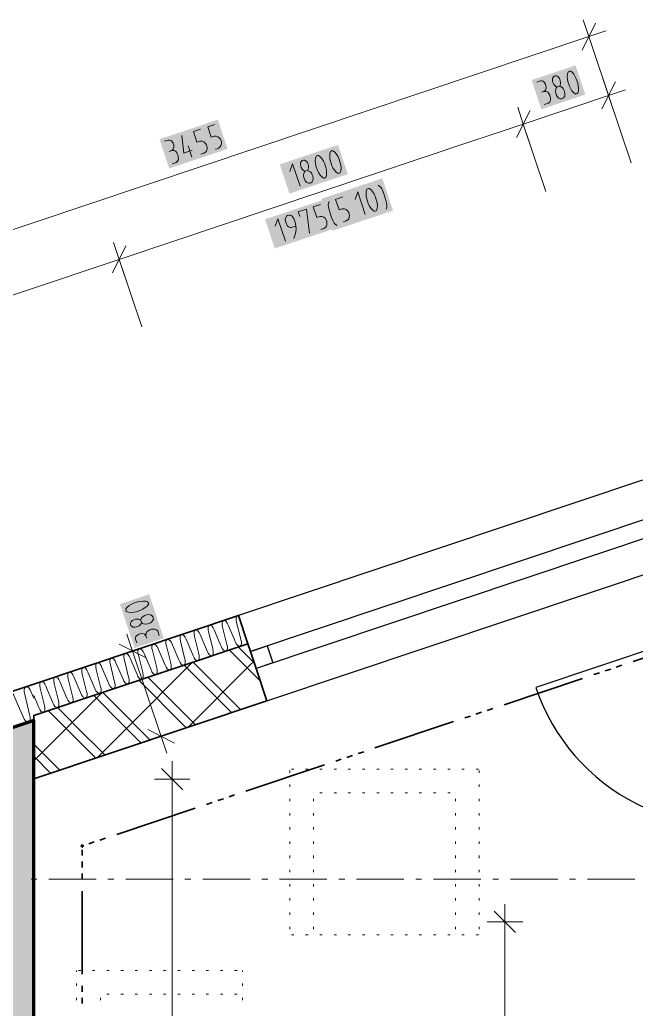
# Model space of a CAD drawing. Header units: millimetres. Extents: x 0 to 594, y 0 to 420.
# Drawn here: x 177.71 to 201.56, y 310.1 to 348.36 of the extents above; entities that cross this region are included whole.
import ezdxf

# ---------------------------------------------------------------- set-up
doc = ezdxf.new("R2010")
doc.units = ezdxf.units.MM
doc.header["$LTSCALE"] = 8
for name, color, linetype in [('PDF_Dvere', 7, 'Continuous'), ('PDF_Koty delkove', 7, 'Continuous'), ('PDF_Nabytek', 7, 'Continuous'), ('PDF_Okna', 7, 'Continuous'), ('PDF_Osy hlavni', 7, 'Continuous'), ('PDF_Pozarni useky', 7, 'Continuous'), ('PDF_Steny obvodove nosne', 7, 'Continuous'), ('PDF_Steny sendvic', 7, 'Continuous'), ('PDF_Zatepleni', 7, 'Continuous')]:
    doc.layers.add(name, color=color, linetype=linetype)

msp = doc.modelspace()

# ---------------------------------------------------------------- hatches: boundary and pattern name
at = {"layer": 'PDF_Steny obvodove nosne', "true_color": 0xc0c0c0, "transparency": 33554559}
msp.add_hatch(color=9, dxfattribs=at).paths.add_polyline_path([(176.414, 316.773), (176.414, 236.45), (178.246, 236.45), (178.246, 319), (178.246, 321.269), (176.414, 320.656)])

# ---------------------------------------------------------------- linework, layer by layer
at = {"layer": 'PDF_Dvere', "lineweight": 25}
msp.add_lwpolyline([(205.055, 325.01), (197.673, 322.539, 0.414214), (207.526, 317.628)], format="xyb", dxfattribs=at)
at = {"layer": 'PDF_Koty delkove', "lineweight": 18}
for points in [[(199.986, 348.232), (199.466, 347.188)], [(199.508, 348.361), (199.726, 347.71), (199.944, 347.059)], [(200.378, 347.928), (199.726, 347.71), (200.599, 345.104)], [(199.726, 347.71), (169.713, 337.664)], [(199.296, 345.905), (199.237, 346.078), (199.197, 346.161), (199.14, 346.254), (199.076, 346.33), (199.011, 346.372), (198.982, 346.378), (198.936, 346.363), (198.917, 346.341), (198.891, 346.268), (198.885, 346.169), (198.895, 346.06), (198.912, 345.97), (198.971, 345.796), (199.011, 345.713), (199.069, 345.619), (199.133, 345.544), (199.198, 345.501), (199.227, 345.495), (199.273, 345.51), (199.292, 345.533), (199.318, 345.606), (199.324, 345.705), (199.313, 345.814)], [(197.707, 345.951), (197.846, 345.998), (197.897, 346), (197.953, 345.986), (197.991, 345.95), (198.043, 345.872), (198.062, 345.814), (198.068, 345.719), (198.041, 345.645), (197.981, 345.593), (197.889, 345.562)], [(198.491, 345.764), (198.463, 345.771), (198.414, 345.803), (198.372, 345.853), (198.341, 345.907), (198.321, 345.965), (198.314, 346.026), (198.317, 346.092), (198.349, 346.151), (198.38, 346.177), (198.426, 346.192), (198.465, 346.19), (198.526, 346.162), (198.569, 346.112), (198.6, 346.058), (198.619, 346), (198.627, 345.938), (198.623, 345.873), (198.603, 345.818), (198.585, 345.795)], [(199.313, 345.814), (199.296, 345.905)], [(200.748, 345.956), (200.228, 344.912)], [(200.27, 346.085), (200.488, 345.434), (200.706, 344.782)], [(197.997, 345.083), (198.16, 345.137), (198.207, 345.186), (198.239, 345.245), (198.238, 345.325), (198.231, 345.387), (198.211, 345.445), (198.175, 345.513), (198.133, 345.563), (198.072, 345.591), (197.981, 345.593)], [(198.787, 345.573), (198.768, 345.632), (198.732, 345.7), (198.674, 345.76), (198.613, 345.788), (198.585, 345.795), (198.491, 345.764), (198.473, 345.742), (198.441, 345.683), (198.431, 345.599), (198.443, 345.523), (198.462, 345.465), (198.498, 345.396)], [(198.498, 345.396), (198.558, 345.335), (198.619, 345.307), (198.67, 345.308), (198.716, 345.324), (198.758, 345.354), (198.79, 345.413), (198.8, 345.497), (198.787, 345.573)], [(201.14, 345.652), (200.488, 345.434), (201.361, 342.828)], [(200.488, 345.434), (197.188, 344.329), (195.794, 343.862), (195.234, 343.675), (181.555, 339.096), (170.475, 335.387)], [(197.448, 344.851), (196.928, 343.807)], [(196.97, 344.98), (197.188, 344.329), (197.406, 343.678)], [(184.702, 344.129), (184.423, 344.036), (184.559, 343.632), (184.675, 343.67), (184.766, 343.668), (184.827, 343.64), (184.897, 343.583), (184.928, 343.53), (184.947, 343.472), (184.955, 343.41), (184.951, 343.345), (184.931, 343.29), (184.895, 343.245), (184.83, 343.207), (184.714, 343.168)], [(197.188, 344.329), (198.06, 341.724)], [(183.31, 343.664), (183.449, 343.71), (183.5, 343.712), (183.556, 343.698), (183.594, 343.662), (183.646, 343.584), (183.665, 343.526), (183.672, 343.431), (183.644, 343.357), (183.584, 343.305), (183.492, 343.274)], [(184.381, 343.314), (184.056, 343.205), (183.983, 343.889)], [(183.601, 342.795), (183.763, 342.849), (183.811, 342.898), (183.843, 342.957), (183.841, 343.037), (183.834, 343.099), (183.814, 343.157), (183.778, 343.225), (183.736, 343.275), (183.675, 343.303), (183.584, 343.305)], [(184.366, 343.051), (184.221, 343.486)], [(188.746, 342.502), (188.718, 342.509), (188.669, 342.541), (188.627, 342.591), (188.596, 342.645), (188.576, 342.703), (188.569, 342.764), (188.572, 342.83), (188.604, 342.889), (188.634, 342.915), (188.68, 342.93), (188.72, 342.928), (188.781, 342.9), (188.823, 342.85), (188.854, 342.796), (188.874, 342.738), (188.882, 342.676), (188.878, 342.611), (188.857, 342.556), (188.84, 342.533)], [(189.172, 343.079), (189.146, 343.006), (189.14, 342.907), (189.15, 342.798), (189.167, 342.708), (189.225, 342.534), (189.266, 342.451), (189.324, 342.357), (189.388, 342.282), (189.453, 342.239), (189.482, 342.233), (189.528, 342.248), (189.547, 342.271), (189.573, 342.344), (189.579, 342.443), (189.568, 342.552), (189.55, 342.643)], [(189.55, 342.643), (189.492, 342.817), (189.452, 342.899), (189.395, 342.992), (189.331, 343.068), (189.265, 343.11), (189.237, 343.116), (189.191, 343.101), (189.172, 343.079)], [(188.554, 341.922), (188.263, 342.79), (188.155, 342.497)], [(191.074, 340.834), (190.784, 341.702), (190.676, 341.41)], [(191.571, 341.966), (191.604, 341.945), (191.658, 341.899), (191.71, 341.82), (191.761, 341.708), (191.857, 341.419), (191.894, 341.27), (191.912, 341.179), (191.908, 341.113), (191.881, 341.04)], [(189.982, 340.405), (189.916, 340.446), (189.874, 340.497), (189.833, 340.58), (189.773, 340.721), (189.676, 341.01), (189.649, 341.13), (189.643, 341.224), (189.659, 341.294), (189.672, 341.33)], [(190.205, 341.509), (189.927, 341.416), (190.062, 341.011), (190.178, 341.05), (190.269, 341.047), (190.33, 341.019), (190.4, 340.963), (190.431, 340.909), (190.45, 340.851), (190.458, 340.789), (190.454, 340.724), (190.434, 340.669)], [(188.54, 340.759), (188.482, 340.932), (188.806, 341.041), (188.912, 340.11)], [(189.339, 341.219), (189.061, 341.126), (189.197, 340.721), (189.313, 340.76), (189.403, 340.758), (189.464, 340.73), (189.534, 340.673), (189.565, 340.62), (189.585, 340.561), (189.592, 340.499), (189.589, 340.434), (189.568, 340.379), (189.532, 340.334), (189.468, 340.296), (189.352, 340.257)], [(187.985, 339.8), (187.695, 340.668), (187.587, 340.376)], [(188.163, 340.81), (188.111, 340.808), (188.066, 340.793), (188.024, 340.763), (187.999, 340.722), (187.985, 340.686), (187.976, 340.634), (187.984, 340.573), (188.023, 340.457), (188.054, 340.403), (188.097, 340.353), (188.169, 340.329), (188.221, 340.33), (188.382, 340.384)], [(188.31, 339.909), (188.377, 340.092), (188.398, 340.261), (188.376, 340.478), (188.308, 340.682), (188.277, 340.735), (188.24, 340.771), (188.207, 340.792), (188.163, 340.81)], [(190.434, 340.669), (190.398, 340.624), (190.334, 340.586), (190.218, 340.547)], [(181.815, 339.618), (181.295, 338.575)], [(181.337, 339.748), (181.555, 339.096), (181.773, 338.445)], [(181.555, 339.096), (182.427, 336.491)], [(182.418, 325.051), (182.411, 325.023), (182.379, 324.973), (182.33, 324.931), (182.275, 324.9), (182.217, 324.88), (182.156, 324.873), (182.09, 324.876), (182.031, 324.909), (182.006, 324.939), (181.99, 324.985), (181.992, 325.024), (182.02, 325.085), (182.071, 325.128), (182.124, 325.159), (182.182, 325.178), (182.244, 325.186), (182.309, 325.182), (182.365, 325.162), (182.387, 325.144)], [(181.854, 324.602), (182.072, 323.951), (184.678, 324.823)], [(182.231, 324.266), (182.184, 324.405), (182.183, 324.456), (182.197, 324.512), (182.232, 324.55), (182.31, 324.602), (182.369, 324.621), (182.463, 324.628), (182.537, 324.6), (182.589, 324.54), (182.62, 324.448)], [(183.099, 324.556), (183.045, 324.719), (182.996, 324.766), (182.937, 324.799), (182.857, 324.797), (182.795, 324.79), (182.737, 324.77), (182.669, 324.734), (182.619, 324.692), (182.591, 324.631), (182.589, 324.54)], [(182.724, 324.169), (182.072, 323.951), (181.421, 323.733)], [(182.594, 323.691), (181.551, 324.211)], [(183.177, 320.65), (182.072, 323.951)], [(183.395, 319.999), (183.177, 320.65), (185.782, 321.523)], [(183.828, 320.868), (183.177, 320.65), (182.526, 320.432)], [(183.699, 320.39), (182.655, 320.91)], [(183.6, 319), (183.6, 319.687)], [(184.012, 318.588), (183.188, 319.412)], [(184.287, 319), (183.6, 319), (182.913, 319)], [(183.6, 257.744), (183.6, 259.072), (183.6, 319)], [(196.478, 313.476), (196.478, 314.162)], [(196.89, 313.063), (196.065, 313.888)], [(197.164, 313.476), (196.478, 313.476), (195.791, 313.476)], [(196.478, 190.656), (196.478, 207.784), (196.478, 216.165), (196.478, 217.812), (196.478, 220.285), (196.478, 222.575), (196.478, 236.313), (196.478, 238.786), (196.478, 257.744), (196.478, 259.072), (196.478, 313.476)]]:
    msp.add_lwpolyline(points, dxfattribs=at)
msp.add_lwpolyline([(185.258, 344.316), (184.98, 344.223), (185.115, 343.818), (185.232, 343.857, -1.033997), (185.271, 343.354)], format="xyb", dxfattribs=at)
for points in [[(190.107, 342.829), (190.049, 343.003), (190.008, 343.085), (189.951, 343.179), (189.888, 343.254), (189.822, 343.297), (189.794, 343.303), (189.748, 343.287), (189.729, 343.266), (189.702, 343.192), (189.697, 343.094), (189.707, 342.984), (189.724, 342.894), (189.782, 342.72), (189.823, 342.638), (189.881, 342.544), (189.945, 342.469), (190.01, 342.426), (190.039, 342.419), (190.085, 342.434), (190.103, 342.457), (190.13, 342.531), (190.135, 342.629), (190.124, 342.738)], [(189.042, 342.311), (189.023, 342.37), (188.987, 342.438), (188.929, 342.498), (188.867, 342.526), (188.84, 342.533), (188.746, 342.502), (188.728, 342.48), (188.696, 342.421), (188.685, 342.337), (188.698, 342.261), (188.717, 342.203), (188.753, 342.135), (188.812, 342.073), (188.874, 342.045), (188.925, 342.046), (188.971, 342.062), (189.013, 342.092), (189.045, 342.151), (189.055, 342.235)], [(191.514, 341.368), (191.455, 341.542), (191.415, 341.624), (191.358, 341.718), (191.294, 341.793), (191.229, 341.836), (191.2, 341.842), (191.155, 341.827), (191.136, 341.805), (191.109, 341.731), (191.104, 341.633), (191.114, 341.523), (191.131, 341.433), (191.189, 341.26), (191.23, 341.177), (191.288, 341.083), (191.351, 341.008), (191.417, 340.965), (191.445, 340.958), (191.491, 340.973), (191.51, 340.996), (191.536, 341.07), (191.542, 341.168), (191.531, 341.277)], [(182.277, 325.855), (182.104, 325.797), (182.022, 325.756), (181.928, 325.699), (181.853, 325.635), (181.81, 325.57), (181.804, 325.541), (181.819, 325.495), (181.841, 325.476), (181.915, 325.45), (182.013, 325.444), (182.123, 325.455), (182.213, 325.472), (182.386, 325.53), (182.469, 325.571), (182.563, 325.628), (182.638, 325.692), (182.681, 325.758), (182.688, 325.786), (182.672, 325.832), (182.65, 325.851), (182.576, 325.877), (182.478, 325.883), (182.368, 325.872)], [(182.609, 325.346), (182.551, 325.327), (182.483, 325.291), (182.422, 325.233), (182.394, 325.172), (182.387, 325.144), (182.418, 325.051), (182.441, 325.032), (182.5, 325), (182.583, 324.99), (182.659, 325.002), (182.718, 325.021), (182.786, 325.057), (182.847, 325.117), (182.875, 325.178), (182.874, 325.229), (182.859, 325.275), (182.828, 325.317), (182.769, 325.349), (182.685, 325.359)]]:
    msp.add_lwpolyline(points, close=True, dxfattribs=at)
at = {"layer": 'PDF_Koty delkove', "color": 7, "lineweight": 18, "true_color": 0xffffff, "transparency": 33554559}
for points in [[(197.887, 344.901), (199.586, 345.47), (197.509, 346.03), (199.208, 346.599)], [(183.49, 342.613), (185.746, 343.368), (183.112, 343.742), (185.368, 344.497)], [(188.142, 341.639), (190.397, 342.394), (187.764, 342.768), (190.019, 343.523)], [(189.802, 340.199), (192.147, 340.984), (189.386, 341.444), (191.731, 342.229)], [(187.574, 339.517), (189.826, 340.271), (187.196, 340.647), (189.449, 341.4)], [(183.281, 324.446), (182.712, 326.145), (182.152, 324.068), (181.583, 325.767)]]:
    msp.add_solid(points, dxfattribs=at)
at = {"layer": 'PDF_Nabytek', "lineweight": 13}
for points in [[(188.151, 319.383), (188.151, 319.383)], [(188.151, 319.383), (188.151, 319.383)], [(188.151, 319.243), (188.151, 319.335)], [(188.309, 319.383), (188.218, 319.383)], [(188.859, 319.383), (188.767, 319.383)], [(189.408, 319.383), (189.317, 319.383)], [(189.958, 319.383), (189.866, 319.383)], [(190.507, 319.383), (190.416, 319.383)], [(191.057, 319.383), (190.965, 319.383)], [(191.606, 319.383), (191.515, 319.383)], [(192.156, 319.383), (192.064, 319.383)], [(192.705, 319.383), (192.614, 319.383)], [(193.255, 319.383), (193.163, 319.383)], [(193.804, 319.383), (193.713, 319.383)], [(194.354, 319.383), (194.262, 319.383)], [(194.904, 319.383), (194.812, 319.383)], [(195.453, 319.383), (195.361, 319.383)], [(195.478, 319.383), (195.478, 319.383)], [(195.478, 319.383), (195.478, 319.383)], [(195.478, 319.243), (195.478, 319.335)], [(188.151, 318.694), (188.151, 318.785)], [(195.478, 318.694), (195.478, 318.785)], [(189.067, 318.467), (189.067, 318.467)], [(189.067, 318.467), (189.067, 318.467)], [(189.408, 318.467), (189.317, 318.467)], [(189.958, 318.467), (189.866, 318.467)], [(190.507, 318.467), (190.416, 318.467)], [(191.057, 318.467), (190.965, 318.467)], [(191.606, 318.467), (191.515, 318.467)], [(192.156, 318.467), (192.064, 318.467)], [(192.705, 318.467), (192.614, 318.467)], [(193.255, 318.467), (193.163, 318.467)], [(193.804, 318.467), (193.713, 318.467)], [(194.354, 318.467), (194.262, 318.467)], [(194.562, 318.467), (194.562, 318.467)], [(194.562, 318.467), (194.562, 318.467)], [(188.151, 318.144), (188.151, 318.236)], [(189.067, 318.144), (189.067, 318.236)], [(194.562, 318.144), (194.562, 318.236)], [(195.478, 318.144), (195.478, 318.236)], [(188.151, 317.595), (188.151, 317.686)], [(189.067, 317.595), (189.067, 317.686)], [(194.562, 317.595), (194.562, 317.686)], [(195.478, 317.595), (195.478, 317.686)], [(188.151, 317.045), (188.151, 317.137)], [(189.067, 317.045), (189.067, 317.137)], [(194.562, 317.045), (194.562, 317.137)], [(195.478, 317.045), (195.478, 317.137)], [(188.151, 316.496), (188.151, 316.587)], [(189.067, 316.496), (189.067, 316.587)], [(194.562, 316.496), (194.562, 316.587)], [(195.478, 316.496), (195.478, 316.587)], [(188.151, 315.946), (188.151, 316.038)], [(189.067, 315.946), (189.067, 316.038)], [(194.562, 315.946), (194.562, 316.038)], [(195.478, 315.946), (195.478, 316.038)], [(188.151, 315.397), (188.151, 315.488)], [(189.067, 315.397), (189.067, 315.488)], [(194.562, 315.397), (194.562, 315.488)], [(195.478, 315.397), (195.478, 315.488)], [(188.151, 314.847), (188.151, 314.939)], [(189.067, 314.847), (189.067, 314.939)], [(194.562, 314.847), (194.562, 314.939)], [(195.478, 314.847), (195.478, 314.939)], [(188.151, 314.298), (188.151, 314.389)], [(189.067, 314.298), (189.067, 314.389)], [(194.562, 314.298), (194.562, 314.389)], [(195.478, 314.298), (195.478, 314.389)], [(188.151, 313.748), (188.151, 313.84)], [(189.067, 313.748), (189.067, 313.84)], [(194.562, 313.748), (194.562, 313.84)], [(195.478, 313.748), (195.478, 313.84)], [(188.151, 313.199), (188.151, 313.29)], [(189.067, 313.199), (189.067, 313.29)], [(194.562, 313.199), (194.562, 313.29)], [(195.478, 313.199), (195.478, 313.29)], [(188.151, 312.972), (188.151, 312.972)], [(188.151, 312.972), (188.151, 312.972)], [(188.309, 312.972), (188.218, 312.972)], [(188.859, 312.972), (188.767, 312.972)], [(189.067, 312.972), (189.067, 312.972)], [(189.408, 312.972), (189.317, 312.972)], [(189.958, 312.972), (189.866, 312.972)], [(190.507, 312.972), (190.416, 312.972)], [(191.057, 312.972), (190.965, 312.972)], [(191.606, 312.972), (191.515, 312.972)], [(192.156, 312.972), (192.064, 312.972)], [(192.705, 312.972), (192.614, 312.972)], [(193.255, 312.972), (193.163, 312.972)], [(193.804, 312.972), (193.713, 312.972)], [(194.354, 312.972), (194.262, 312.972)], [(194.562, 312.972), (194.562, 312.972)], [(194.904, 312.972), (194.812, 312.972)], [(195.453, 312.972), (195.361, 312.972)], [(195.478, 312.972), (195.478, 312.972)], [(195.478, 312.972), (195.478, 312.972)], [(179.908, 311.55), (179.908, 311.598)], [(179.908, 311.598), (179.908, 311.598)], [(179.908, 311.598), (179.908, 311.598)], [(180.066, 311.598), (179.975, 311.598)], [(180.616, 311.598), (180.524, 311.598)], [(181.165, 311.598), (181.074, 311.598)], [(181.715, 311.598), (181.623, 311.598)], [(182.264, 311.598), (182.173, 311.598)], [(182.814, 311.598), (182.722, 311.598)], [(183.363, 311.598), (183.272, 311.598)], [(183.913, 311.598), (183.821, 311.598)], [(184.463, 311.598), (184.371, 311.598)], [(185.012, 311.598), (184.92, 311.598)], [(185.562, 311.598), (185.47, 311.598)], [(186.111, 311.598), (186.02, 311.598)], [(186.319, 311.55), (186.319, 311.598)], [(186.319, 311.598), (186.319, 311.598)], [(186.319, 311.598), (186.319, 311.598)], [(179.908, 311.001), (179.908, 311.092)], [(186.319, 311.001), (186.319, 311.092)], [(179.908, 310.451), (179.908, 310.543)], [(180.824, 310.682), (180.824, 310.682)], [(180.824, 310.682), (180.824, 310.682)], [(180.824, 310.451), (180.824, 310.543)], [(181.165, 310.682), (181.074, 310.682)], [(181.715, 310.682), (181.623, 310.682)], [(182.264, 310.682), (182.173, 310.682)], [(182.814, 310.682), (182.722, 310.682)], [(183.363, 310.682), (183.272, 310.682)], [(183.913, 310.682), (183.821, 310.682)], [(184.463, 310.682), (184.371, 310.682)], [(185.012, 310.682), (184.92, 310.682)], [(185.562, 310.682), (185.47, 310.682)], [(186.111, 310.682), (186.02, 310.682)], [(186.319, 310.682), (186.319, 310.682)], [(186.319, 310.451), (186.319, 310.543)]]:
    msp.add_lwpolyline(points, dxfattribs=at)
at = {"layer": 'PDF_Okna', "lineweight": 25}
for points in [[(201.799, 330.554), (186.166, 325.321)], [(202.264, 329.164), (186.631, 323.931)], [(202.482, 328.513), (186.849, 323.28)], [(187.27, 322.021), (202.904, 327.254)]]:
    msp.add_lwpolyline(points, dxfattribs=at)
msp.add_lwpolyline([(186.631, 323.931), (187.282, 324.149), (187.5, 323.498), (186.849, 323.28)], close=True, dxfattribs=at)
at = {"layer": 'PDF_Osy hlavni', "lineweight": 18}
for points in [[(178.372, 315.124), (178.143, 315.124)], [(180.662, 315.124), (178.83, 315.124)], [(181.349, 315.124), (181.12, 315.124)], [(183.638, 315.124), (181.806, 315.124)], [(184.325, 315.124), (184.096, 315.124)], [(186.615, 315.124), (184.783, 315.124)], [(187.302, 315.124), (187.073, 315.124)], [(189.591, 315.124), (187.76, 315.124)], [(190.278, 315.124), (190.049, 315.124)], [(192.568, 315.124), (190.736, 315.124)], [(193.255, 315.124), (193.026, 315.124)], [(195.545, 315.124), (193.713, 315.124)], [(196.232, 315.124), (196.003, 315.124)], [(198.521, 315.124), (196.69, 315.124)], [(199.208, 315.124), (198.979, 315.124)], [(201.498, 315.124), (199.666, 315.124)]]:
    msp.add_lwpolyline(points, dxfattribs=at)
at = {"layer": 'PDF_Pozarni useky', "lineweight": 35}
for points in [[(201.435, 323.546), (202.131, 323.779)], [(200.784, 323.328), (201.001, 323.401)], [(199.915, 323.037), (200.133, 323.11)], [(200.35, 323.183), (200.567, 323.255)], [(196.441, 321.874), (199.481, 322.892)], [(194.921, 321.366), (195.139, 321.438)], [(195.356, 321.511), (195.573, 321.584)], [(195.79, 321.656), (196.007, 321.729)], [(191.447, 320.203), (194.487, 321.22)], [(190.362, 319.839), (190.579, 319.912)], [(190.796, 319.985), (191.013, 320.057)], [(186.453, 318.531), (189.493, 319.549)], [(189.928, 319.694), (190.145, 319.767)], [(185.802, 318.313), (186.019, 318.386)], [(184.934, 318.022), (185.151, 318.095)], [(185.368, 318.168), (185.585, 318.24)], [(181.46, 316.859), (184.499, 317.877)], [(180.374, 316.496), (180.591, 316.569)], [(180.808, 316.641), (181.025, 316.714)], [(180.123, 316.412), (180.157, 316.423)], [(180.123, 316.038), (180.123, 316.267)], [(180.123, 315.58), (180.123, 315.809)], [(180.123, 315.122), (180.123, 315.351)], [(180.123, 311.458), (180.123, 314.664)], [(180.123, 310.772), (180.123, 311.001)], [(180.123, 310.314), (180.123, 310.543)]]:
    msp.add_lwpolyline(points, dxfattribs=at)
at = {"layer": 'PDF_Pozarni useky', "lineweight": 35, "transparency": 33554559}
for points in [[(180.123, 316.332), (180.043, 316.412), (180.203, 316.412), (180.123, 316.492)], [(180.047, 316.387), (180.098, 316.488), (180.149, 316.336), (180.199, 316.438)]]:
    msp.add_solid(points, dxfattribs=at)
at = {"layer": 'PDF_Steny obvodove nosne', "lineweight": 70}
msp.add_lwpolyline([(176.414, 316.773), (176.414, 315.811), (176.414, 313.476), (176.414, 275.833), (176.414, 274.505), (176.414, 245.563), (176.414, 243.228), (176.414, 237.732), (176.414, 236.45), (177.604, 236.45), (178.246, 236.45), (178.246, 238.648), (178.246, 247.67), (178.246, 257.744), (178.246, 319), (178.246, 321.269), (176.414, 320.656), (176.414, 316.956)], close=True, dxfattribs=at)
at = {"layer": 'PDF_Steny sendvic', "lineweight": 35}
for points in [[(186.166, 325.321), (178.246, 322.67)], [(186.166, 325.321), (186.529, 324.235)], [(186.529, 324.235), (178.246, 321.463), (178.246, 321.269), (178.246, 319), (178.291, 319.015), (187.27, 322.021)], [(178.246, 321.463), (186.529, 324.235)], [(186.529, 324.235), (186.631, 323.931), (186.849, 323.28), (187.27, 322.021)]]:
    msp.add_lwpolyline(points, dxfattribs=at)
at = {"layer": 'PDF_Steny sendvic', "lineweight": 9}
for points in [[(186.132, 325.31), (186.097, 325.28), (186.077, 325.221), (186.077, 325.143), (186.097, 325.057)], [(186.17, 325.308), (186.134, 325.31)], [(185.046, 324.946), (185.011, 324.917), (184.992, 324.858), (184.992, 324.779), (185.011, 324.694)], [(185.228, 324.766), (185.192, 324.847), (185.145, 324.909), (185.094, 324.944), (185.048, 324.947)], [(185.589, 325.128), (185.554, 325.098), (185.535, 325.039), (185.535, 324.961), (185.554, 324.875)], [(185.718, 324.206), (185.694, 324.305), (185.554, 324.875)], [(185.771, 324.948), (185.735, 325.028), (185.688, 325.091), (185.637, 325.126), (185.591, 325.129)], [(185.771, 324.948), (185.998, 324.421), (186.043, 324.315)], [(186.261, 324.388), (186.231, 324.51), (186.097, 325.057)], [(183.961, 324.583), (183.926, 324.553), (183.906, 324.494), (183.906, 324.416), (183.926, 324.33)], [(184.143, 324.403), (184.107, 324.483), (184.06, 324.546), (184.009, 324.581), (183.963, 324.584)], [(184.504, 324.765), (184.468, 324.735), (184.449, 324.676), (184.449, 324.598), (184.468, 324.512)], [(184.633, 323.842), (184.62, 323.895), (184.468, 324.512)], [(184.686, 324.585), (184.65, 324.665), (184.602, 324.727), (184.551, 324.763), (184.505, 324.765)], [(184.686, 324.585), (184.931, 324.014), (184.957, 323.951), (184.994, 323.87), (185.041, 323.808), (185.092, 323.772), (185.128, 323.767)], [(185.176, 324.024), (185.157, 324.1), (185.011, 324.694)], [(185.228, 324.766), (185.464, 324.217)], [(182.875, 324.22), (182.84, 324.19), (182.82, 324.131), (182.821, 324.053), (182.84, 323.967)], [(183.057, 324.039), (183.021, 324.12), (182.974, 324.182), (182.923, 324.217), (182.877, 324.22)], [(183.418, 324.401), (183.383, 324.371), (183.363, 324.313), (183.363, 324.234), (183.383, 324.148)], [(183.547, 323.479), (183.546, 323.485), (183.383, 324.148)], [(183.6, 324.221), (183.564, 324.301), (183.517, 324.364), (183.466, 324.399), (183.42, 324.402)], [(183.6, 324.221), (183.864, 323.606), (183.872, 323.588)], [(184.09, 323.661), (184.083, 323.69), (183.926, 324.33)], [(184.143, 324.403), (184.397, 323.81), (184.415, 323.769), (184.451, 323.689), (184.498, 323.626), (184.549, 323.59), (184.585, 323.585)], [(185.464, 324.217), (185.5, 324.133)], [(185.5, 324.133), (185.537, 324.052), (185.584, 323.989), (185.635, 323.954), (185.671, 323.949)], [(185.693, 323.956), (185.719, 323.982), (185.738, 324.041), (185.738, 324.12), (185.718, 324.206)], [(185.718, 324.206), (185.718, 324.206)], [(186.043, 324.315), (186.079, 324.234), (186.127, 324.171), (186.178, 324.136), (186.213, 324.13)], [(186.777, 323.495), (186.626, 323.646), (186.16, 324.112)], [(186.236, 324.138), (186.261, 324.163), (186.281, 324.223), (186.281, 324.301), (186.261, 324.388)], [(186.261, 324.388), (186.261, 324.388)], [(186.496, 324.225), (186.495, 324.224)], [(186.498, 324.225), (186.496, 324.225)], [(181.79, 323.856), (181.754, 323.826), (181.735, 323.767), (181.735, 323.689)], [(181.972, 323.676), (181.936, 323.756), (181.888, 323.819), (181.837, 323.854), (181.791, 323.857)], [(182.333, 324.038), (182.297, 324.008), (182.278, 323.949), (182.278, 323.871), (182.297, 323.785)], [(182.437, 322.866), (182.462, 322.891), (182.481, 322.951), (182.481, 323.029), (182.471, 323.075), (182.462, 323.116), (182.297, 323.785)], [(182.431, 324), (182.38, 324.036), (182.334, 324.038)], [(182.514, 323.858), (182.478, 323.938), (182.431, 324)], [(182.514, 323.858), (182.786, 323.224)], [(183.004, 323.297), (182.84, 323.967)], [(183.057, 324.039), (183.329, 323.406)], [(184.608, 323.593), (184.633, 323.618), (184.653, 323.677), (184.652, 323.756), (184.633, 323.842)], [(184.633, 323.842), (184.633, 323.842)], [(185.151, 323.774), (185.176, 323.8), (185.195, 323.859), (185.195, 323.938), (185.176, 324.024)], [(185.176, 324.024), (185.176, 324.024)], [(185.411, 323.861), (185.41, 323.861)], [(185.412, 323.861), (185.411, 323.861)], [(187.012, 322.793), (186.626, 323.179), (186.392, 323.413), (185.81, 323.995)], [(185.955, 324.043), (185.953, 324.043)], [(185.953, 324.043), (185.953, 324.042)], [(180.704, 323.493), (180.669, 323.463), (180.649, 323.404), (180.649, 323.326), (180.669, 323.24)], [(180.698, 319.821), (181.955, 321.077), (184.29, 323.413), (184.4, 323.523)], [(180.886, 323.312), (180.85, 323.393), (180.803, 323.455), (180.752, 323.491), (180.705, 323.493)], [(181.247, 323.675), (181.211, 323.644), (181.192, 323.586), (181.192, 323.507), (181.212, 323.421)], [(181.376, 322.752), (181.212, 323.421)], [(181.429, 323.494), (181.393, 323.574), (181.346, 323.637), (181.295, 323.672), (181.248, 323.675)], [(181.429, 323.494), (181.701, 322.861)], [(181.735, 323.689), (181.754, 323.603)], [(181.919, 322.934), (181.754, 323.603)], [(181.972, 323.676), (182.243, 323.042)], [(183.329, 323.406), (183.33, 323.403), (183.365, 323.325), (183.413, 323.262), (183.464, 323.227), (183.499, 323.222)], [(183.547, 323.479), (183.547, 323.479)], [(183.547, 323.255), (183.567, 323.314), (183.567, 323.393), (183.547, 323.479)], [(183.783, 323.316), (183.782, 323.316)], [(183.782, 323.316), (183.782, 323.316)], [(183.872, 323.588), (183.908, 323.507), (183.955, 323.444), (184.007, 323.409)], [(184.007, 323.409), (184.042, 323.403)], [(185.906, 321.564), (184.29, 323.179), (184.061, 323.409)], [(184.065, 323.411), (184.09, 323.437), (184.11, 323.496), (184.11, 323.574), (184.09, 323.661)], [(184.09, 323.661), (184.09, 323.661)], [(184.209, 320.996), (184.29, 321.077), (186.626, 323.413), (186.76, 323.547)], [(184.325, 323.498), (184.324, 323.497)], [(184.326, 323.498), (184.325, 323.498)], [(186.256, 321.681), (184.524, 323.413), (184.411, 323.526)], [(184.868, 323.68), (184.867, 323.679)], [(184.869, 323.68), (184.868, 323.68)], [(179.076, 322.948), (179.04, 322.918), (179.021, 322.859), (179.021, 322.78), (179.04, 322.695)], [(179.258, 322.767), (179.221, 322.848), (179.174, 322.91), (179.123, 322.945), (179.076, 322.948)], [(179.619, 323.13), (179.583, 323.099), (179.564, 323.04), (179.564, 322.962), (179.583, 322.876)], [(179.8, 322.949), (179.764, 323.029), (179.717, 323.092), (179.666, 323.127), (179.619, 323.13)], [(179.8, 322.949), (180.072, 322.316)], [(180.162, 323.311), (180.126, 323.281), (180.106, 323.222), (180.106, 323.144), (180.126, 323.058)], [(180.29, 322.389), (180.126, 323.058)], [(180.343, 323.131), (180.307, 323.211), (180.26, 323.274), (180.209, 323.309), (180.162, 323.311)], [(180.343, 323.131), (180.615, 322.497)], [(180.833, 322.57), (180.669, 323.24)], [(180.886, 323.312), (181.158, 322.679)], [(181.894, 322.684), (181.919, 322.71), (181.938, 322.769), (181.938, 322.848), (181.933, 322.87), (181.919, 322.934)], [(181.919, 322.934), (181.919, 322.934)], [(182.243, 323.042), (182.264, 322.996), (182.28, 322.962), (182.327, 322.899), (182.378, 322.863), (182.414, 322.858)], [(182.462, 323.116), (182.462, 323.116)], [(184.506, 321.095), (184.29, 321.311), (182.661, 322.94)], [(182.697, 322.953), (182.696, 322.952)], [(182.697, 322.953), (182.697, 322.953)], [(182.786, 323.224), (182.797, 323.199), (182.822, 323.144), (182.87, 323.081), (182.921, 323.045), (182.957, 323.04)], [(182.979, 323.048), (183.005, 323.073), (183.024, 323.132), (183.024, 323.211), (183.008, 323.28), (183.004, 323.297)], [(183.004, 323.297), (183.004, 323.297)], [(183.24, 323.134), (183.239, 323.134), (183.239, 323.134)], [(183.522, 323.229), (183.547, 323.255)], [(178.533, 322.766), (178.497, 322.736), (178.478, 322.677), (178.478, 322.599), (178.498, 322.513)], [(178.715, 322.586), (178.679, 322.666), (178.632, 322.728), (178.581, 322.764), (178.534, 322.766)], [(178.715, 322.586), (178.987, 321.952)], [(179.205, 322.025), (179.04, 322.695)], [(179.258, 322.767), (179.529, 322.134)], [(179.748, 322.207), (179.583, 322.876)], [(180.808, 322.321), (180.833, 322.346), (180.853, 322.405), (180.853, 322.457), (180.853, 322.484), (180.833, 322.57)], [(180.833, 322.57), (180.833, 322.57)], [(181.158, 322.679), (181.194, 322.598), (181.2, 322.59), (181.241, 322.535), (181.293, 322.5), (181.328, 322.495)], [(181.351, 322.502), (181.376, 322.528), (181.396, 322.587), (181.396, 322.665), (181.396, 322.666), (181.376, 322.752)], [(181.376, 322.752), (181.376, 322.752)], [(181.611, 322.589), (181.611, 322.589)], [(181.611, 322.589), (181.611, 322.589)], [(181.701, 322.861), (181.731, 322.793), (181.737, 322.78), (181.784, 322.717), (181.835, 322.682), (181.871, 322.676)], [(182.154, 322.771), (182.153, 322.771)], [(182.154, 322.771), (182.154, 322.771)], [(184.156, 320.978), (184.057, 321.077), (182.311, 322.823)], [(178.246, 319.704), (179.619, 321.077), (180.89, 322.348)], [(178.246, 322.232), (178.444, 321.77)], [(178.662, 321.843), (178.498, 322.513)], [(179.723, 321.957), (179.748, 321.983), (179.767, 322.042), (179.767, 322.043), (179.767, 322.121), (179.748, 322.207)], [(179.748, 322.207), (179.748, 322.207)], [(180.072, 322.316), (180.108, 322.235), (180.144, 322.187), (180.156, 322.172), (180.207, 322.137), (180.242, 322.131)], [(180.265, 322.139), (180.29, 322.165), (180.31, 322.224), (180.31, 322.25), (180.31, 322.302), (180.29, 322.389)], [(180.29, 322.389), (180.29, 322.389)], [(180.526, 322.226), (180.525, 322.226)], [(180.525, 322.226), (180.525, 322.226)], [(182.406, 320.392), (181.955, 320.844), (181.721, 321.077), (180.561, 322.238)], [(180.615, 322.497), (180.651, 322.417), (180.672, 322.389), (180.699, 322.354), (180.75, 322.318), (180.785, 322.313)], [(182.756, 320.51), (182.188, 321.077), (181.955, 321.311), (180.911, 322.355)], [(181.069, 322.408), (181.068, 322.408)], [(181.068, 322.408), (181.068, 322.407)], [(178.637, 321.594), (178.662, 321.619), (178.663, 321.622), (178.682, 321.678), (178.682, 321.757), (178.662, 321.843)], [(178.662, 321.843), (178.662, 321.843)], [(178.987, 321.952), (179.023, 321.871), (179.07, 321.809), (179.099, 321.788), (179.121, 321.773), (179.157, 321.768)], [(179.18, 321.775), (179.205, 321.801), (179.215, 321.833), (179.224, 321.86), (179.224, 321.939), (179.205, 322.025)], [(179.205, 322.025), (179.205, 322.025)], [(179.44, 321.862), (179.44, 321.862)], [(179.44, 321.862), (179.44, 321.862)], [(179.529, 322.134), (179.566, 322.053), (179.613, 321.99), (179.618, 321.986), (179.664, 321.955), (179.7, 321.95)], [(179.983, 322.044), (179.982, 322.044)], [(179.983, 322.044), (179.983, 322.044)], [(178.354, 321.499), (178.354, 321.499)], [(178.354, 321.499), (178.354, 321.499)], [(178.444, 321.77), (178.48, 321.69), (178.527, 321.627), (178.579, 321.591)], [(178.579, 321.591), (178.582, 321.591), (178.614, 321.586)], [(180.656, 319.807), (179.619, 320.844), (179.386, 321.077), (178.811, 321.652)], [(178.897, 321.681), (178.897, 321.681)], [(178.897, 321.681), (178.897, 321.681)], [(181.006, 319.924), (179.853, 321.077), (179.619, 321.311), (179.161, 321.769)], [(179.257, 319.338), (178.246, 320.349)], [(178.907, 319.221), (178.246, 319.882)]]:
    msp.add_lwpolyline(points, dxfattribs=at)
at = {"layer": 'PDF_Steny sendvic', "lineweight": 9, "transparency": 33554559}
for points in [[(185.554, 324.855), (185.534, 324.875), (185.575, 324.875), (185.554, 324.896)], [(186.097, 325.036), (186.076, 325.057), (186.118, 325.057), (186.097, 325.078)], [(184.468, 324.491), (184.448, 324.512), (184.489, 324.512), (184.468, 324.532)], [(185.011, 324.673), (184.991, 324.694), (185.032, 324.694), (185.011, 324.714)], [(183.383, 324.128), (183.362, 324.148), (183.403, 324.148), (183.383, 324.169)], [(183.926, 324.309), (183.905, 324.33), (183.946, 324.33), (183.926, 324.351)], [(182.297, 323.764), (182.277, 323.785), (182.318, 323.785), (182.297, 323.806)], [(182.84, 323.946), (182.819, 323.967), (182.861, 323.967), (182.84, 323.987)], [(181.212, 323.401), (181.191, 323.421), (181.232, 323.421), (181.212, 323.442)], [(181.754, 323.583), (181.734, 323.603), (181.775, 323.603), (181.754, 323.624)], [(184.29, 323.392), (184.27, 323.413), (184.311, 323.413), (184.29, 323.433)], [(186.626, 323.392), (186.605, 323.413), (186.646, 323.413), (186.626, 323.433)], [(180.126, 323.037), (180.105, 323.058), (180.147, 323.058), (180.126, 323.079)], [(180.669, 323.219), (180.648, 323.24), (180.689, 323.24), (180.669, 323.26)], [(179.04, 322.674), (179.02, 322.695), (179.061, 322.695), (179.04, 322.715)], [(179.583, 322.856), (179.563, 322.876), (179.604, 322.876), (179.583, 322.897)], [(178.498, 322.492), (178.477, 322.513), (178.518, 322.513), (178.498, 322.533)], [(179.619, 321.057), (179.599, 321.077), (179.64, 321.077), (179.619, 321.098)], [(181.955, 321.057), (181.934, 321.077), (181.975, 321.077), (181.955, 321.098)], [(184.29, 321.057), (184.27, 321.077), (184.311, 321.077), (184.29, 321.098)]]:
    msp.add_solid(points, dxfattribs=at)
at = {"layer": 'PDF_Zatepleni', "lineweight": 35}
for points in [[(178.246, 322.67), (175.086, 321.612), (175.086, 320.212)], [(176.414, 320.656), (178.246, 321.269), (178.246, 321.463)]]:
    msp.add_lwpolyline(points, dxfattribs=at)
at = {"layer": 'PDF_Zatepleni', "lineweight": 9}
for points in [[(178.087, 321.497), (177.897, 322.273), (177.874, 322.373), (177.874, 322.464), (177.897, 322.532), (177.938, 322.567)], [(178.149, 322.358), (178.107, 322.451), (178.052, 322.523), (177.993, 322.564), (177.939, 322.567)], [(178.032, 321.198), (177.991, 321.204), (177.931, 321.245), (177.876, 321.318), (177.834, 321.412), (177.519, 322.147), (177.477, 322.24), (177.422, 322.313), (177.363, 322.353), (177.309, 322.356)], [(178.149, 322.358), (178.246, 322.132)], [(178.058, 321.207), (178.088, 321.237), (178.11, 321.305), (178.11, 321.397), (178.087, 321.497)], [(178.087, 321.497), (178.087, 321.497)], [(177.731, 321.097), (177.73, 321.097)], [(177.73, 321.097), (177.73, 321.097)]]:
    msp.add_lwpolyline(points, dxfattribs=at)
at = {"layer": 'PDF_Zatepleni', "lineweight": 9, "transparency": 33554559}
msp.add_solid([(177.897, 322.253), (177.876, 322.273), (177.917, 322.273), (177.897, 322.294)], dxfattribs=at)

doc.saveas('drawing.dxf')
